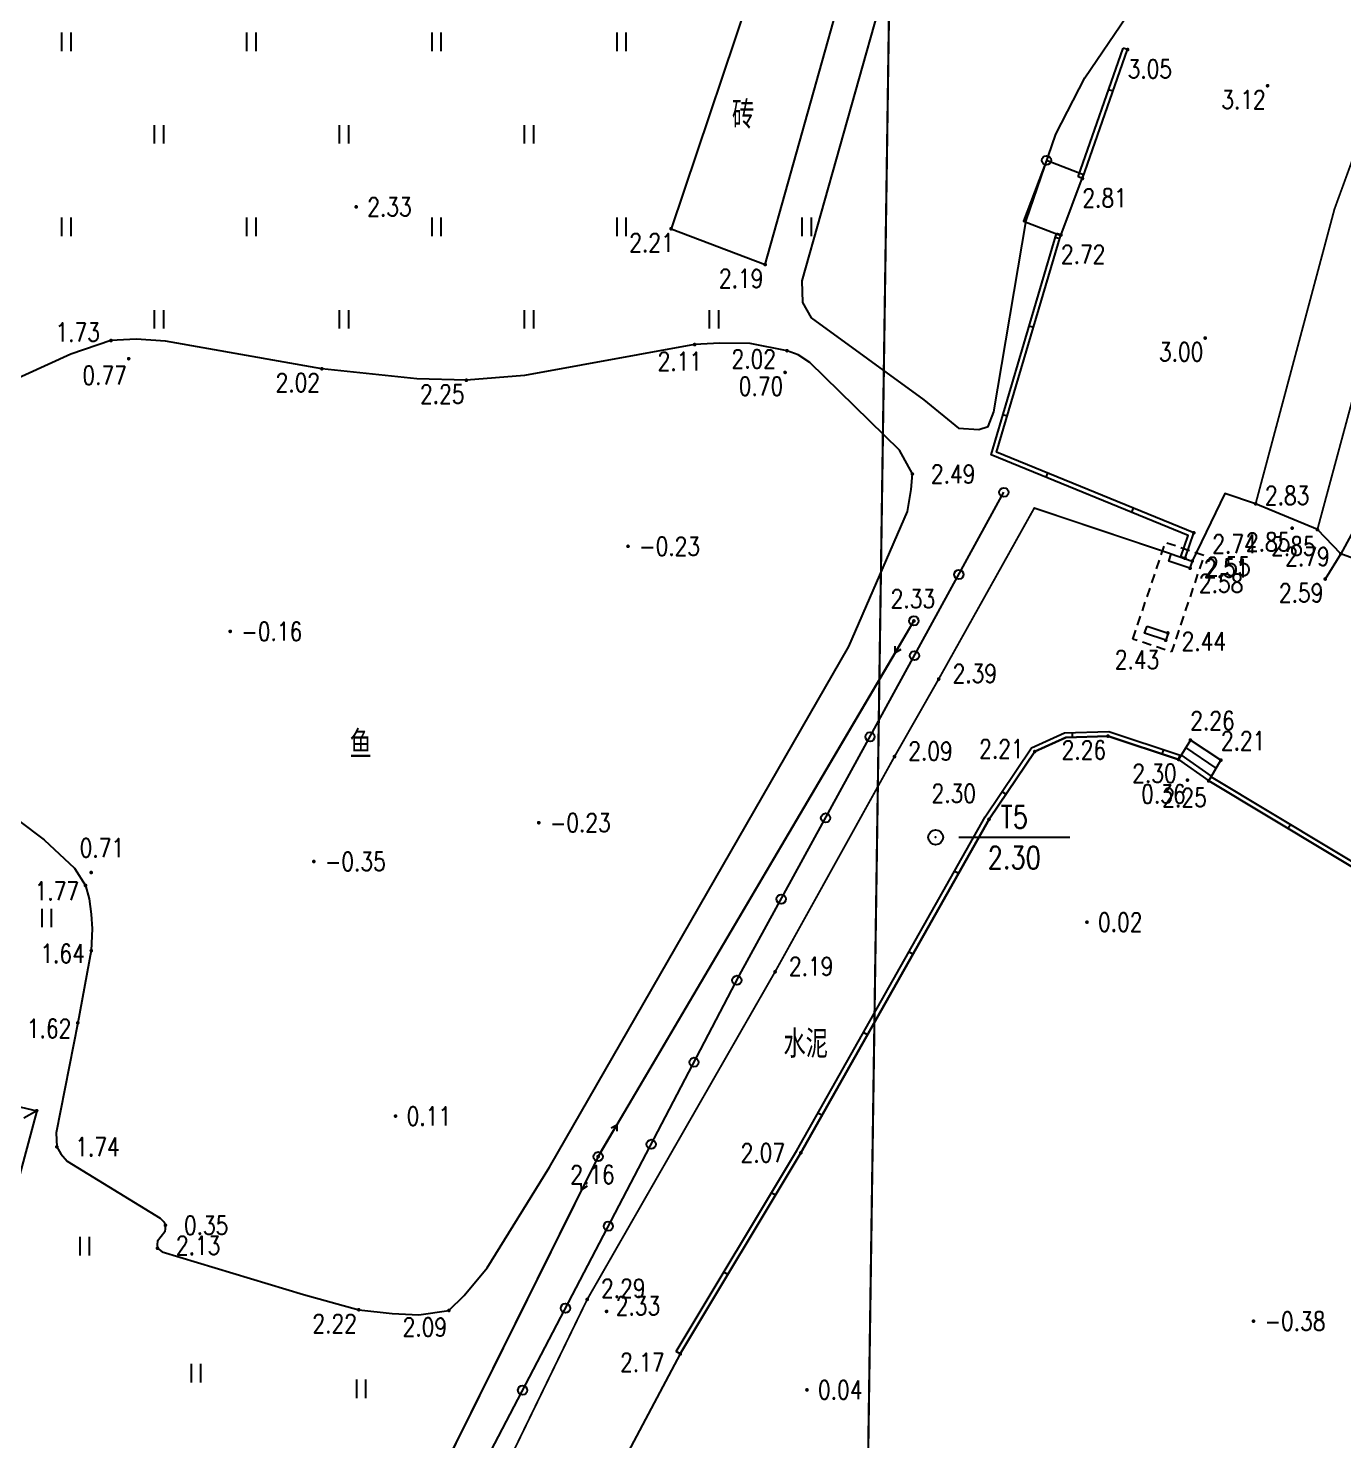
# Model space of a CAD drawing. Extents: x 500064 to 501389, y 2542464 to 2545400.
# Drawn here: x 500746.4 to 500817.5, y 2544256.6 to 2544332.9 of the extents above; entities that cross this region are included whole.
import ezdxf
from ezdxf.enums import TextEntityAlignment as Align

# ---------------------------------------------------------------- set-up
doc = ezdxf.new("R2010")
doc.units = 0
doc.header["$LTSCALE"] = 0.5
doc.linetypes.add('X14', pattern=[1.6, 1, -0.6])
doc.linetypes.add('X2', pattern=[10, 8, -2])
doc.layers.get('0').update_dxf_attribs({"linetype": 'CONTINUOUS', "lineweight": 5})
doc.layers.add('GCD', color=8, linetype='CONTINUOUS')
doc.layers.add('地形图', color=8, linetype='CONTINUOUS')
doc.styles.add('HZ', font='romans.shx', dxfattribs={"width": 0.8, "bigfont": 'hztxt.shx'})
doc.linetypes.add('10421', pattern='A,2,[150,AAA.SHX,S=1,R=0,X=0,Y=1],1e-11', length=2)
doc.linetypes.add('10422', pattern='A,2,[150,AAA.SHX,S=1,R=0,X=0,Y=1],2,[177,AAA.SHX,S=1,R=0,X=0,Y=0.8],1e-09', length=4)
doc.linetypes.add('1161', pattern='A,0,[149,AAA.SHX,S=0.15,R=0,X=0,Y=0],-1.6', length=1.6)

# ---------------------------------------------------------------- blocks, each defined once
blk = doc.blocks.new('GC200')
at = {"linetype": 'Continuous', "const_width": 0.2, "flags": 128}
blk.add_lwpolyline([(-0.1, 0, 1), (0.1, 0, 1)], format="xyb", close=True, dxfattribs=at)
blk = doc.blocks.new('gc117')
blk.add_circle((0, 0), 0.8)
blk.add_point((0, 0))
blk = doc.blocks.new('gc170')
at = {"linetype": 'Continuous'}
blk.add_circle((0, 0), 0.5, dxfattribs=at)
blk = doc.blocks.new('gc121')
for p, q in [((-0.5, -1), (-0.5, 1)), ((0.5, -1), (0.5, 1))]:
    blk.add_line(p, q)
blk = doc.blocks.new('gc013b')
at = {"linetype": 'Continuous'}
blk.add_line((0.5, 0), (4, 0), dxfattribs=at)
at = {"linetype": 'Continuous', "flags": 128}
blk.add_lwpolyline([(3.39, 0.35), (4, 0), (3.39, -0.35)], dxfattribs=at)

msp = doc.modelspace()

# ---------------------------------------------------------------- linework, layer by layer
at = {"layer": '地形图', "color": 1, "linetype": 'Continuous'}
msp.add_line((500790.78, 2544186.224), (500795.428, 2544508.137), dxfattribs=at)
at = {"layer": '地形图', "linetype": 'Continuous'}
for p, q in [((500805.798, 2544331.799), (500805.562, 2544331.882)), ((500805.009, 2544329.547), (500804.773, 2544329.629)), ((500803.356, 2544324.828), (500803.12, 2544324.911)), ((500802.192, 2544321.777), (500801.952, 2544321.848)), ((500802.131, 2544321.57), (500801.891, 2544321.641)), ((500800.713, 2544316.775), (500800.473, 2544316.846)), ((500799.295, 2544311.98), (500799.055, 2544312.051)), ((500801.465, 2544308.909), (500801.371, 2544308.678)), ((500806.094, 2544307.019), (500806, 2544306.787)), ((500808.901, 2544304.302), (500808.665, 2544304.383)), ((500793.233, 2544299.193), (500778.199, 2544273.685)), ((500802.825, 2544294.634), (500802.817, 2544294.884)), ((500809.188, 2544294.477), (500808.553, 2544293.427)), ((500810.84, 2544293.389), (500809.188, 2544294.477)), ((500807.667, 2544293.721), (500807.746, 2544293.958)), ((500808.553, 2544293.427), (500808.632, 2544293.664)), ((500810.331, 2544292.528), (500808.7, 2544293.67)), ((500810.586, 2544292.959), (500808.944, 2544294.073)), ((500810.178, 2544292.269), (500810.84, 2544293.389)), ((500810.178, 2544292.269), (500810.307, 2544292.483)), ((500799.219, 2544291.545), (500799.012, 2544291.685)), ((500814.464, 2544289.694), (500814.593, 2544289.908)), ((500796.673, 2544289.22), (500802.673, 2544289.22)), ((500796.651, 2544287.259), (500796.434, 2544287.382)), ((500794.195, 2544282.904), (500793.977, 2544283.027)), ((500791.738, 2544278.549), (500791.521, 2544278.672)), ((500746.844, 2544274.443), (500746.158, 2544274.032)), ((500789.282, 2544274.194), (500789.064, 2544274.317)), ((500776.294, 2544270.171), (500769.101, 2544255.688)), ((500786.764, 2544269.875), (500786.55, 2544270.003)), ((500784.194, 2544265.586), (500783.98, 2544265.714)), ((500781.624, 2544261.297), (500781.41, 2544261.426))]:
    msp.add_line(p, q, dxfattribs=at)
at = {"layer": '地形图', "color": 1, "linetype": 'Continuous', "flags": 128}
msp.add_lwpolyline([(500790.755, 2544184.474), (500795.453, 2544509.887)], dxfattribs=at)
at = {"layer": '地形图', "linetype": '10421', "flags": 128}
for points, elevation in [([(500862.838, 2544383.764), (500849.873, 2544390.808), (500846.912, 2544392.003), (500842.435, 2544393.883), (500835.403, 2544396.489), (500825.81, 2544400.481), (500824.724, 2544400.999), (500823.871, 2544401.529), (500818.49, 2544405.717), (500817.006, 2544406.688), (500815.89, 2544407.249), (500809.774, 2544409.971), (500809.046, 2544410.1), (500808.301, 2544409.864), (500798.477, 2544400.156), (500787.89, 2544390.853), (500778.257, 2544382.405), (500775.173, 2544378.497), (500773.533, 2544375.484), (500772.246, 2544372.09), (500769.999, 2544365.918), (500769.488, 2544362.749), (500769.488, 2544362.749), (500769.295, 2544359.961), (500770.766, 2544350.915), (500771.216, 2544349.569), (500771.6, 2544348.604), (500772.591, 2544347.544), (500774.264, 2544346.135), (500779.556, 2544342.391), (500782.14, 2544340.686), (500791.823, 2544336.314), (500792.144, 2544335.952), (500792.361, 2544335.45), (500792.415, 2544334.807), (500792.291, 2544333.852), (500788.186, 2544319.304), (500788.225, 2544318.119), (500788.69, 2544317.289), (500794.793, 2544312.859), (500796.661, 2544311.334), (500797.758, 2544311.271), (500798.257, 2544311.43), (500798.573, 2544312.214), (500800.317, 2544322.567), (500801.915, 2544327.216), (500803.487, 2544330.264), (500805.737, 2544333.583), (500810.47, 2544342.214), (500812.261, 2544345.879), (500816.075, 2544354.173), (500816.626, 2544354.829), (500817.243, 2544355.253), (500817.843, 2544355.272), (500818.449, 2544355.084), (500821.652, 2544353.077), (500822.948, 2544352.146), (500824.781, 2544350.778), (500829.43, 2544346.803), (500830.76, 2544346.134), (500832.047, 2544346.373), (500833.135, 2544347.072), (500834.942, 2544348.807), (500842.144, 2544356.272), (500843.276, 2544357.582), (500843.495, 2544358.056), (500843.632, 2544358.703), (500843.678, 2544359.499), (500843.244, 2544360.556), (500842.881, 2544361.615), (500843.064, 2544362.655), (500844.286, 2544363.97), (500845.886, 2544365.64), (500847.142, 2544366.099), (500852.175, 2544367.081), (500856.478, 2544368.293), (500859.066, 2544369.285), (500864.395, 2544371.777), (500866.668, 2544373.947), (500867.522, 2544378.827), (500866.35, 2544381.545), (500864.57, 2544383.045)], 1.608), ([(500794.166, 2544308.858), (500793.474, 2544310.152), (500788.617, 2544314.888), (500787.996, 2544315.299), (500787.392, 2544315.522), (500785.404, 2544315.911), (500783.764, 2544315.928), (500782.399, 2544315.851), (500773.205, 2544314.178), (500770.064, 2544313.924), (500767.382, 2544314.008), (500762.255, 2544314.546), (500753.797, 2544316.043), (500752.228, 2544316.146), (500750.86, 2544316.069), (500748.69, 2544315.339), (500738.035, 2544310.482), (500736.376, 2544309.4), (500734.944, 2544308.9), (500733.932, 2544308.058), (500733.523, 2544306.839), (500733.726, 2544305.309), (500734.049, 2544303.965), (500734.96, 2544302.132), (500737.754, 2544296.978), (500739.5, 2544294.697), (500740.741, 2544293.239), (500741.505, 2544292.64), (500744.896, 2544290.803), (500745.862, 2544290.134), (500747.253, 2544289.086), (500748.892, 2544287.557), (500749.484, 2544286.617), (500749.688, 2544285.893), (500749.787, 2544285.067), (500749.837, 2544284.269), (500749.796, 2544283.095), (500749.061, 2544279.188), (500747.9, 2544273.245), (500747.933, 2544272.493), (500748.146, 2544272.107), (500748.497, 2544271.717), (500753.518, 2544268.632), (500753.716, 2544268.445), (500753.799, 2544268.25), (500753.774, 2544267.901), (500753.375, 2544267.401), (500753.354, 2544267.211), (500753.37, 2544267.01), (500753.623, 2544266.822), (500761.261, 2544264.504), (500764.247, 2544263.687), (500766.062, 2544263.477), (500767.491, 2544263.419), (500769.122, 2544263.649), (500769.938, 2544264.462), (500771.183, 2544265.955), (500774.557, 2544271.388), (500790.732, 2544299.541), (500793.908, 2544306.822), (500794.102, 2544308.015)], 2.492)]:
    msp.add_lwpolyline(points, close=True, dxfattribs=dict(at, elevation=elevation))
at = {"layer": '地形图', "linetype": 'X2', "const_width": 0.1, "flags": 128}
msp.add_lwpolyline([(500812.715, 2544307.248), (500816.975, 2544323.172), (500818.562, 2544327.534), (500820.422, 2544331.384), (500821.883, 2544333.293), (500824.082, 2544335.632), (500825.702, 2544336.911), (500827.778, 2544338.094), (500830.845, 2544339.502)], dxfattribs=at)
at = {"layer": '地形图', "linetype": 'Continuous', "flags": 128}
for points, elevation in [([(500790.373, 2544335.016), (500785.98, 2544336.533), (500781.124, 2544322.113), (500786.21, 2544320.176)], 1.925), ([(500806.849, 2544300.64), (500807.986, 2544300.258), (500807.856, 2544299.87), (500806.718, 2544300.252)], 2.43), ([(500746.844, 2544274.443), (500745.245, 2544268.453), (500739.529, 2544270.181), (500741.097, 2544275.789)], 1.766)]:
    msp.add_lwpolyline(points, close=True, dxfattribs=dict(at, elevation=elevation))
at = {"layer": '地形图', "linetype": 'Continuous', "const_width": 0.1, "elevation": 2.849, "flags": 128}
msp.add_lwpolyline([(500816.053, 2544305.853), (500820.432, 2544322.079), (500821.903, 2544326.123), (500823.523, 2544329.476), (500824.648, 2544330.946), (500826.537, 2544332.955), (500827.732, 2544333.899), (500829.434, 2544334.869), (500832.356, 2544336.21)], dxfattribs=at)
at = {"layer": '地形图', "linetype": 'Continuous', "flags": 128}
for points in [[(500803.12, 2544324.911), (500805.562, 2544331.882)], [(500808.665, 2544304.383), (500809.062, 2544305.537), (500798.415, 2544309.885), (500801.952, 2544321.848)], [(500752.266, 2544219.449), (500784.829, 2544281.778), (500799.113, 2544307.868)], [(500794.248, 2544300.916), (500777.184, 2544271.962), (500768.211, 2544253.897), (500751.881, 2544220.69)], [(500781.41, 2544261.426), (500787.92, 2544272.289), (500798.094, 2544290.326), (500800.608, 2544294.049), (500802.395, 2544294.871), (500804.775, 2544294.943), (500808.632, 2544293.664)], [(500781.624, 2544261.297), (500788.136, 2544272.163), (500798.307, 2544290.194), (500800.776, 2544293.851), (500802.453, 2544294.623), (500804.738, 2544294.692), (500808.553, 2544293.427)], [(500810.178, 2544292.269), (500823.183, 2544284.456), (500844.589, 2544271.676)], [(500810.307, 2544292.483), (500823.311, 2544284.67), (500844.717, 2544271.891)]]:
    msp.add_lwpolyline(points, dxfattribs=at)
for points, elevation in [([(500803.356, 2544324.828), (500805.798, 2544331.799)], 2.809), ([(500808.901, 2544304.302), (500809.375, 2544305.679), (500798.718, 2544310.031), (500802.192, 2544321.777)], 2.576)]:
    msp.add_lwpolyline(points, dxfattribs=dict(at, elevation=elevation))
at = {"layer": '地形图', "linetype": 'Continuous'}
msp.add_lwpolyline([(500801.41, 2544325.81), (500800.17, 2544322.53), (500802.18, 2544321.74), (500803.42, 2544325.02)], close=True, dxfattribs=at)
at = {"layer": '地形图', "linetype": '1161', "flags": 128}
msp.add_lwpolyline([(500823.451, 2544315.799), (500817.319, 2544304.547), (500816.053, 2544305.853), (500812.715, 2544307.248), (500811.046, 2544307.808), (500809.293, 2544304.154)], dxfattribs=at)
at = {"layer": '地形图', "linetype": 'Continuous', "const_width": 0.1, "flags": 128}
for points in [[(500795.588, 2544297.774), (500800.754, 2544307.018), (500808.155, 2544304.536)], [(500696.807, 2544207.731), (500724.694, 2544206.072), (500742.489, 2544205.023), (500743.923, 2544206.103), (500745.161, 2544207.557), (500752.359, 2544218.178), (500763.399, 2544237.074), (500776.595, 2544264.245), (500786.745, 2544281.949), (500793.199, 2544293.581), (500795.588, 2544297.774)]]:
    msp.add_lwpolyline(points, dxfattribs=at)
at = {"layer": '地形图', "linetype": 'X14', "flags": 128}
msp.add_lwpolyline([(500806.085, 2544299.937), (500807.84, 2544305.169), (500809.926, 2544304.469), (500808.171, 2544299.237)], close=True, dxfattribs=at)
at = {"layer": '地形图', "linetype": 'Continuous', "flags": 128}
for points in [[(500808.155, 2544304.536), (500809.293, 2544304.154), (500809.163, 2544303.766), (500808.025, 2544304.147)], [(500810.178, 2544292.269), (500810.84, 2544293.389), (500809.188, 2544294.477), (500808.553, 2544293.427)]]:
    msp.add_lwpolyline(points, close=True, dxfattribs=at)
at = {"layer": '地形图', "linetype": '10422', "flags": 128}
msp.add_lwpolyline([(500830.258, 2544291.497), (500833.619, 2544297.981), (500829.379, 2544299.8), (500823.196, 2544302.369), (500817.319, 2544304.547), (500816.475, 2544303.181)], dxfattribs=at)
at = {"layer": '地形图', "linetype": '10421', "flags": 128}
for points in [[(500808.553, 2544293.427), (500804.738, 2544294.692), (500802.453, 2544294.623), (500800.776, 2544293.851), (500798.307, 2544290.194), (500788.136, 2544272.163), (500781.624, 2544261.297), (500770.485, 2544240.309), (500763.73, 2544227.17), (500762.666, 2544225.426)], [(500844.496, 2544271.496), (500844.589, 2544271.676), (500823.183, 2544284.456), (500810.178, 2544292.269)]]:
    msp.add_lwpolyline(points, dxfattribs=at)
at = {"layer": '地形图'}
msp.add_circle((500801.41, 2544325.81), 0.25, dxfattribs=at)

# ---------------------------------------------------------------- block references
at = {"layer": '地形图', "linetype": 'Continuous', "xscale": 0.5, "yscale": 0.5}
for name, p in [('gc121', (500748.458, 2544332.215)), ('gc121', (500758.458, 2544332.215)), ('gc121', (500768.458, 2544332.215)), ('gc121', (500778.458, 2544332.215)), ('gc121', (500753.458, 2544327.215)), ('gc121', (500763.458, 2544327.215)), ('gc121', (500773.458, 2544327.215)), ('gc121', (500748.458, 2544322.215)), ('gc121', (500758.458, 2544322.215)), ('gc121', (500768.458, 2544322.215)), ('gc121', (500778.458, 2544322.215)), ('gc121', (500788.458, 2544322.215)), ('gc121', (500753.458, 2544317.215)), ('gc121', (500763.458, 2544317.215)), ('gc121', (500773.458, 2544317.215)), ('gc121', (500783.458, 2544317.215)), ('gc170', (500794.248, 2544300.916)), ('gc117', (500795.423, 2544289.22, 2.297)), ('gc121', (500747.387, 2544284.857)), ('gc170', (500777.184, 2544271.962)), ('gc121', (500749.444, 2544267.118)), ('gc121', (500755.463, 2544260.261)), ('gc121', (500764.39, 2544259.412))]:
    msp.add_blockref(name, p, dxfattribs=at)
at = {"layer": '地形图', "linetype": 'Continuous'}
ref = msp.add_blockref('GC200', (500805.798, 2544331.799, 3.052), dxfattribs=dict(at, xscale=0.5, yscale=0.5, zscale=0.5))
ref.add_attrib('height', '3.05', dxfattribs={"layer": 'GCD', "linetype": 'Continuous', "height": 1, "style": 'HZ', "width": 0.8}).set_placement((500805.798, 2544330.749, 3.05), align=Align.MIDDLE_LEFT)
ref = msp.add_blockref('GC200', (500813.362, 2544329.843, 3.123), dxfattribs=dict(at, xscale=0.5, yscale=0.5, zscale=0.5))
ref.add_attrib('height', '3.12', dxfattribs={"layer": 'GCD', "linetype": 'Continuous', "height": 1, "style": 'HZ', "width": 0.8}).set_placement((500810.862, 2544329.093, 3.12), align=Align.MIDDLE_LEFT)
ref = msp.add_blockref('GC200', (500803.356, 2544324.828, 2.809), dxfattribs=dict(at, xscale=0.5, yscale=0.5, zscale=0.5))
ref.add_attrib('height', '2.81', dxfattribs={"layer": 'GCD', "linetype": 'Continuous', "height": 1, "style": 'HZ', "width": 0.8}).set_placement((500803.356, 2544323.778, 2.81), align=Align.MIDDLE_LEFT)
ref = msp.add_blockref('GC200', (500764.112, 2544323.296, 2.33), dxfattribs=dict(at, xscale=0.5, yscale=0.5, zscale=0.5))
ref.add_attrib('height', '2.33', dxfattribs={"layer": 'GCD', "linetype": 'Continuous', "height": 1, "style": 'HZ', "width": 0.8}).set_placement((500764.712, 2544323.296, 2.33), align=Align.MIDDLE_LEFT)
ref = msp.add_blockref('GC200', (500781.124, 2544322.113, 2.207), dxfattribs=dict(at, xscale=0.5, yscale=0.5, zscale=0.5))
ref.add_attrib('height', '2.21', dxfattribs={"layer": 'GCD', "linetype": 'Continuous', "height": 1, "style": 'HZ', "width": 0.8}).set_placement((500778.874, 2544321.363, 2.21), align=Align.MIDDLE_LEFT)
ref = msp.add_blockref('GC200', (500802.192, 2544321.777, 2.723), dxfattribs=dict(at, xscale=0.5, yscale=0.5, zscale=0.5))
ref.add_attrib('height', '2.72', dxfattribs={"layer": 'GCD', "linetype": 'Continuous', "height": 1, "style": 'HZ', "width": 0.8}).set_placement((500802.192, 2544320.727, 2.72), align=Align.MIDDLE_LEFT)
ref = msp.add_blockref('GC200', (500786.21, 2544320.176, 2.19), dxfattribs=dict(at, xscale=0.5, yscale=0.5, zscale=0.5))
ref.add_attrib('height', '2.19', dxfattribs={"layer": 'GCD', "linetype": 'Continuous', "height": 1, "style": 'HZ', "width": 0.8}).set_placement((500783.71, 2544319.426, 2.19), align=Align.MIDDLE_LEFT)
ref = msp.add_blockref('GC200', (500750.86, 2544316.069, 1.726), dxfattribs=dict(at, xscale=0.5, yscale=0.5, zscale=0.5))
ref.add_attrib('height', '1.73', dxfattribs={"layer": 'GCD', "linetype": 'Continuous', "height": 1, "style": 'HZ', "width": 0.8}).set_placement((500747.86, 2544316.519, 1.73), align=Align.MIDDLE_LEFT)
ref = msp.add_blockref('GC200', (500782.399, 2544315.851, 2.111), dxfattribs=dict(at, xscale=0.5, yscale=0.5, zscale=0.5))
ref.add_attrib('height', '2.11', dxfattribs={"layer": 'GCD', "linetype": 'Continuous', "height": 1, "style": 'HZ', "width": 0.8}).set_placement((500780.399, 2544314.951, 2.11), align=Align.MIDDLE_LEFT)
ref = msp.add_blockref('GC200', (500787.392, 2544315.522, 2.023), dxfattribs=dict(at, xscale=0.5, yscale=0.5, zscale=0.5))
ref.add_attrib('height', '2.02', dxfattribs={"layer": 'GCD', "linetype": 'Continuous', "height": 1, "style": 'HZ', "width": 0.8}).set_placement((500784.392, 2544315.072, 2.02), align=Align.MIDDLE_LEFT)
ref = msp.add_blockref('GC200', (500809.989, 2544316.206, 2.996), dxfattribs=dict(at, xscale=0.5, yscale=0.5, zscale=0.5))
ref.add_attrib('height', '3.00', dxfattribs={"layer": 'GCD', "linetype": 'Continuous', "height": 1, "style": 'HZ', "width": 0.8}).set_placement((500807.489, 2544315.456, 3), align=Align.MIDDLE_LEFT)
ref = msp.add_blockref('GC200', (500751.817, 2544315.09, 0.768), dxfattribs=dict(at, xscale=0.5, yscale=0.5, zscale=0.5))
ref.add_attrib('height', '0.77', dxfattribs={"layer": 'GCD', "linetype": 'Continuous', "height": 1, "style": 'HZ', "width": 0.8}).set_placement((500749.317, 2544314.19, 0.77), align=Align.MIDDLE_LEFT)
ref = msp.add_blockref('GC200', (500762.255, 2544314.546, 2.024), dxfattribs=dict(at, xscale=0.5, yscale=0.5, zscale=0.5))
ref.add_attrib('height', '2.02', dxfattribs={"layer": 'GCD', "linetype": 'Continuous', "height": 1, "style": 'HZ', "width": 0.8}).set_placement((500759.755, 2544313.796, 2.02), align=Align.MIDDLE_LEFT)
ref = msp.add_blockref('GC200', (500787.285, 2544314.349, 0.701), dxfattribs=dict(at, xscale=0.5, yscale=0.5, zscale=0.5))
ref.add_attrib('height', '0.70', dxfattribs={"layer": 'GCD', "linetype": 'Continuous', "height": 1, "style": 'HZ', "width": 0.8}).set_placement((500784.785, 2544313.599, 0.7), align=Align.MIDDLE_LEFT)
ref = msp.add_blockref('GC200', (500770.064, 2544313.924, 2.251), dxfattribs=dict(at, xscale=0.5, yscale=0.5, zscale=0.5))
ref.add_attrib('height', '2.25', dxfattribs={"layer": 'GCD', "linetype": 'Continuous', "height": 1, "style": 'HZ', "width": 0.8}).set_placement((500767.564, 2544313.174, 2.25), align=Align.MIDDLE_LEFT)
ref = msp.add_blockref('GC200', (500794.166, 2544308.858, 2.492), dxfattribs=dict(at, xscale=0.5, yscale=0.5, zscale=0.5))
ref.add_attrib('height', '2.49', dxfattribs={"layer": 'GCD', "linetype": 'Continuous', "height": 1, "style": 'HZ', "width": 0.8}).set_placement((500795.166, 2544308.858, 2.49), align=Align.MIDDLE_LEFT)
at = {"layer": '地形图', "linetype": 'Continuous', "yscale": 0.5}
for name, p, xscale, rotation in [('gc170', (500799.113, 2544307.868), 0.500000000160694, 61.298919738154), ('gc170', (500796.68, 2544303.424), 0.500000000160694, 61.298919738154), ('gc013b', (500794.248, 2544300.916), 0.5000000000086261, 239.4870873483448), ('gc170', (500794.279, 2544299.038), 0.500000000160694, 61.298919738154), ('gc170', (500791.878, 2544294.653), 0.500000000160694, 61.298919738154), ('gc170', (500789.477, 2544290.267), 0.500000000160694, 61.298919738154), ('gc170', (500787.075, 2544285.881), 0.500000000160694, 61.298919738154), ('gc170', (500784.68, 2544281.493), 0.4999999998655953, 62.41575438591452), ('gc170', (500782.364, 2544277.061), 0.4999999998655953, 62.41575438591452), ('gc013b', (500777.184, 2544271.962), 0.5000000000086261, 59.48708734834478), ('gc170', (500780.049, 2544272.629), 0.4999999998655953, 62.41575438591452), ('gc013b', (500777.184, 2544271.962), 0.4999999998109269, 243.5861179600119), ('gc170', (500777.734, 2544268.198), 0.4999999998655953, 62.41575438591452), ('gc170', (500775.419, 2544263.766), 0.4999999998655953, 62.41575438591452), ('gc170', (500773.103, 2544259.334), 0.4999999998655953, 62.41575438591452)]:
    msp.add_blockref(name, p, dxfattribs=dict(at, xscale=xscale, rotation=rotation))
at = {"layer": '地形图', "linetype": 'Continuous'}
ref = msp.add_blockref('GC200', (500812.715, 2544307.248, 2.829), dxfattribs=dict(at, xscale=0.5, yscale=0.5, zscale=0.5))
ref.add_attrib('height', '2.83', dxfattribs={"layer": 'GCD', "linetype": 'Continuous', "height": 1, "style": 'HZ', "width": 0.8}).set_placement((500813.215, 2544307.698, 2.83), align=Align.MIDDLE_LEFT)
ref = msp.add_blockref('GC200', (500809.375, 2544305.679, 2.744), dxfattribs=dict(at, xscale=0.5, yscale=0.5, zscale=0.5))
ref.add_attrib('height', '2.74', dxfattribs={"layer": 'GCD', "linetype": 'Continuous', "height": 1, "style": 'HZ', "width": 0.8}).set_placement((500810.375, 2544305.079, 2.74), align=Align.MIDDLE_LEFT)
ref = msp.add_blockref('GC200', (500814.691, 2544305.93, 2.849), dxfattribs=dict(at, xscale=0.5, yscale=0.5, zscale=0.5))
ref.add_attrib('height', '2.85', dxfattribs={"layer": 'GCD', "linetype": 'Continuous', "height": 1, "style": 'HZ', "width": 0.8}).set_placement((500812.191, 2544305.18, 2.85), align=Align.MIDDLE_LEFT)
ref = msp.add_blockref('GC200', (500816.053, 2544305.853, 2.849), dxfattribs=dict(at, xscale=0.5, yscale=0.5, zscale=0.5))
ref.add_attrib('height', '2.85', dxfattribs={"layer": 'GCD', "linetype": 'Continuous', "height": 1, "style": 'HZ', "width": 0.8}).set_placement((500813.553, 2544304.953, 2.85), align=Align.MIDDLE_LEFT)
ref = msp.add_blockref('GC200', (500778.799, 2544304.949, -0.23), dxfattribs=dict(at, xscale=0.5, yscale=0.5, zscale=0.5))
ref.add_attrib('height', '-0.23', dxfattribs={"layer": 'GCD', "linetype": 'Continuous', "height": 1, "style": 'HZ', "width": 0.8}).set_placement((500779.399, 2544304.949, -0.23), align=Align.MIDDLE_LEFT)
ref = msp.add_blockref('GC200', (500808.901, 2544304.302, 2.576), dxfattribs=dict(at, xscale=0.5, yscale=0.5, zscale=0.5))
ref.add_attrib('height', '2.58', dxfattribs={"layer": 'GCD', "linetype": 'Continuous', "height": 1, "style": 'HZ', "width": 0.8}).set_placement((500809.651, 2544302.952, 2.58), align=Align.MIDDLE_LEFT)
ref = msp.add_blockref('GC200', (500809.174, 2544303.762, 2.514), dxfattribs=dict(at, xscale=0.5, yscale=0.5, zscale=0.5))
ref.add_attrib('height', '2.51', dxfattribs={"layer": 'GCD', "linetype": 'Continuous', "height": 1, "style": 'HZ', "width": 0.8}).set_placement((500809.924, 2544303.762, 2.51), align=Align.MIDDLE_LEFT)
ref = msp.add_blockref('GC200', (500809.293, 2544304.154, 2.55), dxfattribs=dict(at, xscale=0.5, yscale=0.5, zscale=0.5))
ref.add_attrib('height', '2.55', dxfattribs={"layer": 'GCD', "linetype": 'Continuous', "height": 1, "style": 'HZ', "width": 0.8}).set_placement((500810.043, 2544303.854, 2.55), align=Align.MIDDLE_LEFT)
ref = msp.add_blockref('GC200', (500817.319, 2544304.547, 2.785), dxfattribs=dict(at, xscale=0.5, yscale=0.5, zscale=0.5))
ref.add_attrib('height', '2.79', dxfattribs={"layer": 'GCD', "linetype": 'Continuous', "height": 1, "style": 'HZ', "width": 0.8}).set_placement((500814.319, 2544304.397, 2.79), align=Align.MIDDLE_LEFT)
ref = msp.add_blockref('GC200', (500794.248, 2544300.916, 2.328), dxfattribs=dict(at, xscale=0.5, yscale=0.5, zscale=0.5))
ref.add_attrib('height', '2.33', dxfattribs={"layer": 'GCD', "linetype": 'Continuous', "height": 1, "style": 'HZ', "width": 0.8}).set_placement((500792.998, 2544302.116, 2.33), align=Align.MIDDLE_LEFT)
ref = msp.add_blockref('GC200', (500816.475, 2544303.181, 2.587), dxfattribs=dict(at, xscale=0.5, yscale=0.5, zscale=0.5))
ref.add_attrib('height', '2.59', dxfattribs={"layer": 'GCD', "linetype": 'Continuous', "height": 1, "style": 'HZ', "width": 0.8}).set_placement((500813.975, 2544302.431, 2.59), align=Align.MIDDLE_LEFT)
ref = msp.add_blockref('GC200', (500757.302, 2544300.351, -0.16), dxfattribs=dict(at, xscale=0.5, yscale=0.5, zscale=0.5))
ref.add_attrib('height', '-0.16', dxfattribs={"layer": 'GCD', "linetype": 'Continuous', "height": 1, "style": 'HZ', "width": 0.8}).set_placement((500757.902, 2544300.351, -0.16), align=Align.MIDDLE_LEFT)
ref = msp.add_blockref('GC200', (500807.97, 2544300.266, 2.437), dxfattribs=dict(at, xscale=0.5, yscale=0.5, zscale=0.5))
ref.add_attrib('height', '2.44', dxfattribs={"layer": 'GCD', "linetype": 'Continuous', "height": 1, "style": 'HZ', "width": 0.8}).set_placement((500808.72, 2544299.816, 2.44), align=Align.MIDDLE_LEFT)
ref = msp.add_blockref('GC200', (500807.856, 2544299.87, 2.43), dxfattribs=dict(at, xscale=0.5, yscale=0.5, zscale=0.5))
ref.add_attrib('height', '2.43', dxfattribs={"layer": 'GCD', "linetype": 'Continuous', "height": 1, "style": 'HZ', "width": 0.8}).set_placement((500805.106, 2544298.82, 2.43), align=Align.MIDDLE_LEFT)
ref = msp.add_blockref('GC200', (500795.588, 2544297.774, 2.391), dxfattribs=dict(at, xscale=0.5, yscale=0.5, zscale=0.5))
ref.add_attrib('height', '2.39', dxfattribs={"layer": 'GCD', "linetype": 'Continuous', "height": 1, "style": 'HZ', "width": 0.8}).set_placement((500796.338, 2544298.074, 2.39), align=Align.MIDDLE_LEFT)
ref = msp.add_blockref('GC200', (500809.188, 2544294.477, 2.255), dxfattribs=dict(at, xscale=0.5, yscale=0.5, zscale=0.5))
ref.add_attrib('height', '2.26', dxfattribs={"layer": 'GCD', "linetype": 'Continuous', "height": 1, "style": 'HZ', "width": 0.8}).set_placement((500809.188, 2544295.527, 2.26), align=Align.MIDDLE_LEFT)
ref = msp.add_blockref('GC200', (500793.199, 2544293.581, 2.093), dxfattribs=dict(at, xscale=0.5, yscale=0.5, zscale=0.5))
ref.add_attrib('height', '2.09', dxfattribs={"layer": 'GCD', "linetype": 'Continuous', "height": 1, "style": 'HZ', "width": 0.8}).set_placement((500793.949, 2544293.881, 2.09), align=Align.MIDDLE_LEFT)
ref = msp.add_blockref('GC200', (500800.776, 2544293.851, 2.209), dxfattribs=dict(at, xscale=0.5, yscale=0.5, zscale=0.5))
ref.add_attrib('height', '2.21', dxfattribs={"layer": 'GCD', "linetype": 'Continuous', "height": 1, "style": 'HZ', "width": 0.8}).set_placement((500797.776, 2544294.001, 2.21), align=Align.MIDDLE_LEFT)
ref = msp.add_blockref('GC200', (500804.738, 2544294.692, 2.255), dxfattribs=dict(at, xscale=0.5, yscale=0.5, zscale=0.5))
ref.add_attrib('height', '2.26', dxfattribs={"layer": 'GCD', "linetype": 'Continuous', "height": 1, "style": 'HZ', "width": 0.8}).set_placement((500802.238, 2544293.942, 2.26), align=Align.MIDDLE_LEFT)
ref = msp.add_blockref('GC200', (500810.84, 2544293.389, 2.207), dxfattribs=dict(at, xscale=0.5, yscale=0.5, zscale=0.5))
ref.add_attrib('height', '2.21', dxfattribs={"layer": 'GCD', "linetype": 'Continuous', "height": 1, "style": 'HZ', "width": 0.8}).set_placement((500810.84, 2544294.439, 2.21), align=Align.MIDDLE_LEFT)
ref = msp.add_blockref('GC200', (500808.553, 2544293.427, 2.3), dxfattribs=dict(at, xscale=0.5, yscale=0.5, zscale=0.5))
ref.add_attrib('height', '2.30', dxfattribs={"layer": 'GCD', "linetype": 'Continuous', "height": 1, "style": 'HZ', "width": 0.8}).set_placement((500806.053, 2544292.677, 2.3), align=Align.MIDDLE_LEFT)
ref = msp.add_blockref('GC200', (500798.307, 2544290.194, 2.296), dxfattribs=dict(at, xscale=0.5, yscale=0.5, zscale=0.5))
ref.add_attrib('height', '2.30', dxfattribs={"layer": 'GCD', "linetype": 'Continuous', "height": 1, "style": 'HZ', "width": 0.8}).set_placement((500795.2, 2544291.594, 2.3), align=Align.MIDDLE_LEFT)
ref = msp.add_blockref('GC200', (500809.03, 2544292.312, 0.361), dxfattribs=dict(at, xscale=0.5, yscale=0.5, zscale=0.5))
ref.add_attrib('height', '0.36', dxfattribs={"layer": 'GCD', "linetype": 'Continuous', "height": 1, "style": 'HZ', "width": 0.8}).set_placement((500806.53, 2544291.562, 0.36), align=Align.MIDDLE_LEFT)
ref = msp.add_blockref('GC200', (500810.178, 2544292.269, 2.248), dxfattribs=dict(at, xscale=0.5, yscale=0.5, zscale=0.5))
ref.add_attrib('height', '2.25', dxfattribs={"layer": 'GCD', "linetype": 'Continuous', "height": 1, "style": 'HZ', "width": 0.8}).set_placement((500807.678, 2544291.369, 2.25), align=Align.MIDDLE_LEFT)
ref = msp.add_blockref('GC200', (500773.978, 2544290.01, -0.23), dxfattribs=dict(at, xscale=0.5, yscale=0.5, zscale=0.5))
ref.add_attrib('height', '-0.23', dxfattribs={"layer": 'GCD', "linetype": 'Continuous', "height": 1, "style": 'HZ', "width": 0.8}).set_placement((500774.578, 2544290.01, -0.23), align=Align.MIDDLE_LEFT)
ref = msp.add_blockref('GC200', (500749.789, 2544287.316, 0.708), dxfattribs=dict(at, xscale=0.5, yscale=0.5, zscale=0.5))
ref.add_attrib('height', '0.71', dxfattribs={"layer": 'GCD', "linetype": 'Continuous', "height": 1, "style": 'HZ', "width": 0.8}).set_placement((500749.166, 2544288.648, 0.71), align=Align.MIDDLE_LEFT)
ref = msp.add_blockref('GC200', (500761.82, 2544287.912, -0.35), dxfattribs=dict(at, xscale=0.5, yscale=0.5, zscale=0.5))
ref.add_attrib('height', '-0.35', dxfattribs={"layer": 'GCD', "linetype": 'Continuous', "height": 1, "style": 'HZ', "width": 0.8}).set_placement((500762.42, 2544287.912, -0.35), align=Align.MIDDLE_LEFT)
ref = msp.add_blockref('GC200', (500749.484, 2544286.617, 1.766), dxfattribs=dict(at, xscale=0.5, yscale=0.5, zscale=0.5))
ref.add_attrib('height', '1.77', dxfattribs={"layer": 'GCD', "linetype": 'Continuous', "height": 1, "style": 'HZ', "width": 0.8}).set_placement((500746.734, 2544286.317, 1.77), align=Align.MIDDLE_LEFT)
ref = msp.add_blockref('GC200', (500803.601, 2544284.634, 0.02), dxfattribs=dict(at, xscale=0.5, yscale=0.5, zscale=0.5))
ref.add_attrib('height', '0.02', dxfattribs={"layer": 'GCD', "linetype": 'Continuous', "height": 1, "style": 'HZ', "width": 0.8}).set_placement((500804.201, 2544284.634, 0.02), align=Align.MIDDLE_LEFT)
ref = msp.add_blockref('GC200', (500749.796, 2544283.095, 1.644), dxfattribs=dict(at, xscale=0.5, yscale=0.5, zscale=0.5))
ref.add_attrib('height', '1.64', dxfattribs={"layer": 'GCD', "linetype": 'Continuous', "height": 1, "style": 'HZ', "width": 0.8}).set_placement((500747.046, 2544282.945, 1.64), align=Align.MIDDLE_LEFT)
ref = msp.add_blockref('GC200', (500786.745, 2544281.949, 2.191), dxfattribs=dict(at, xscale=0.5, yscale=0.5, zscale=0.5))
ref.add_attrib('height', '2.19', dxfattribs={"layer": 'GCD', "linetype": 'Continuous', "height": 1, "style": 'HZ', "width": 0.8}).set_placement((500787.495, 2544282.249, 2.19), align=Align.MIDDLE_LEFT)
ref = msp.add_blockref('GC200', (500749.061, 2544279.188, 1.625), dxfattribs=dict(at, xscale=0.5, yscale=0.5, zscale=0.5))
ref.add_attrib('height', '1.62', dxfattribs={"layer": 'GCD', "linetype": 'Continuous', "height": 1, "style": 'HZ', "width": 0.8}).set_placement((500746.311, 2544278.888, 1.62), align=Align.MIDDLE_LEFT)
ref = msp.add_blockref('GC200', (500746.844, 2544274.443, 1.766), dxfattribs=dict(at, xscale=0.5, yscale=0.5, zscale=0.5))
ref.add_attrib('height', '1.77', dxfattribs={"layer": 'GCD', "linetype": 'Continuous', "height": 1, "style": 'HZ', "width": 0.8}).set_placement((500743.594, 2544273.393, 1.77), align=Align.MIDDLE_LEFT)
ref = msp.add_blockref('GC200', (500766.236, 2544274.153, 0.11), dxfattribs=dict(at, xscale=0.5, yscale=0.5, zscale=0.5))
ref.add_attrib('height', '0.11', dxfattribs={"layer": 'GCD', "linetype": 'Continuous', "height": 1, "style": 'HZ', "width": 0.8}).set_placement((500766.836, 2544274.153, 0.11), align=Align.MIDDLE_LEFT)
ref = msp.add_blockref('GC200', (500747.933, 2544272.493, 1.739), dxfattribs=dict(at, xscale=0.5, yscale=0.5, zscale=0.5))
ref.add_attrib('height', '1.74', dxfattribs={"layer": 'GCD', "linetype": 'Continuous', "height": 1, "style": 'HZ', "width": 0.8}).set_placement((500748.933, 2544272.493, 1.74), align=Align.MIDDLE_LEFT)
ref = msp.add_blockref('GC200', (500788.136, 2544272.163, 2.074), dxfattribs=dict(at, xscale=0.5, yscale=0.5, zscale=0.5))
ref.add_attrib('height', '2.07', dxfattribs={"layer": 'GCD', "linetype": 'Continuous', "height": 1, "style": 'HZ', "width": 0.8}).set_placement((500784.886, 2544272.163, 2.07), align=Align.MIDDLE_LEFT)
ref = msp.add_blockref('GC200', (500777.184, 2544271.962, 2.164), dxfattribs=dict(at, xscale=0.5, yscale=0.5, zscale=0.5))
ref.add_attrib('height', '2.16', dxfattribs={"layer": 'GCD', "linetype": 'Continuous', "height": 1, "style": 'HZ', "width": 0.8}).set_placement((500775.675, 2544270.991, 2.164), align=Align.MIDDLE_LEFT)
ref = msp.add_blockref('GC200', (500753.799, 2544268.25, 0.353), dxfattribs=dict(at, xscale=0.5, yscale=0.5, zscale=0.5))
ref.add_attrib('height', '0.35', dxfattribs={"layer": 'GCD', "linetype": 'Continuous', "height": 1, "style": 'HZ', "width": 0.8}).set_placement((500754.799, 2544268.25, 0.35), align=Align.MIDDLE_LEFT)
ref = msp.add_blockref('GC200', (500753.37, 2544267.01, 2.132), dxfattribs=dict(at, xscale=0.5, yscale=0.5, zscale=0.5))
ref.add_attrib('height', '2.13', dxfattribs={"layer": 'GCD', "linetype": 'Continuous', "height": 1, "style": 'HZ', "width": 0.8}).set_placement((500754.37, 2544267.16, 2.13), align=Align.MIDDLE_LEFT)
ref = msp.add_blockref('GC200', (500776.595, 2544264.245, 2.291), dxfattribs=dict(at, xscale=0.5, yscale=0.5, zscale=0.5))
ref.add_attrib('height', '2.29', dxfattribs={"layer": 'GCD', "linetype": 'Continuous', "height": 1, "style": 'HZ', "width": 0.8}).set_placement((500777.345, 2544264.845, 2.29), align=Align.MIDDLE_LEFT)
ref = msp.add_blockref('GC200', (500764.247, 2544263.687, 2.225), dxfattribs=dict(at, xscale=0.5, yscale=0.5, zscale=0.5))
ref.add_attrib('height', '2.22', dxfattribs={"layer": 'GCD', "linetype": 'Continuous', "height": 1, "style": 'HZ', "width": 0.8}).set_placement((500761.747, 2544262.937, 2.22), align=Align.MIDDLE_LEFT)
ref = msp.add_blockref('GC200', (500769.122, 2544263.649, 2.093), dxfattribs=dict(at, xscale=0.5, yscale=0.5, zscale=0.5))
ref.add_attrib('height', '2.09', dxfattribs={"layer": 'GCD', "linetype": 'Continuous', "height": 1, "style": 'HZ', "width": 0.8}).set_placement((500766.622, 2544262.749, 2.09), align=Align.MIDDLE_LEFT)
ref = msp.add_blockref('GC200', (500777.64, 2544263.597, 2.33), dxfattribs=dict(at, xscale=0.5, yscale=0.5, zscale=0.5))
ref.add_attrib('height', '2.33', dxfattribs={"layer": 'GCD', "linetype": 'Continuous', "height": 1, "style": 'HZ', "width": 0.8}).set_placement((500778.14, 2544263.897, 2.33), align=Align.MIDDLE_LEFT)
ref = msp.add_blockref('GC200', (500812.6, 2544263.066, -0.38), dxfattribs=dict(at, xscale=0.5, yscale=0.5, zscale=0.5))
ref.add_attrib('height', '-0.38', dxfattribs={"layer": 'GCD', "linetype": 'Continuous', "height": 1, "style": 'HZ', "width": 0.8}).set_placement((500813.2, 2544263.066, -0.38), align=Align.MIDDLE_LEFT)
ref = msp.add_blockref('GC200', (500781.624, 2544261.297, 2.167), dxfattribs=dict(at, xscale=0.5, yscale=0.5, zscale=0.5))
ref.add_attrib('height', '2.17', dxfattribs={"layer": 'GCD', "linetype": 'Continuous', "height": 1, "style": 'HZ', "width": 0.8}).set_placement((500778.374, 2544260.847, 2.17), align=Align.MIDDLE_LEFT)
ref = msp.add_blockref('GC200', (500788.47, 2544259.353, 0.04), dxfattribs=dict(at, xscale=0.5, yscale=0.5, zscale=0.5))
ref.add_attrib('height', '0.04', dxfattribs={"layer": 'GCD', "linetype": 'Continuous', "height": 1, "style": 'HZ', "width": 0.8}).set_placement((500789.07, 2544259.353, 0.04), align=Align.MIDDLE_LEFT)

# ---------------------------------------------------------------- texts
at = {"layer": '地形图', "linetype": 'Continuous', "style": 'HZ', "width": 0.8}
msp.add_text('砖', height=1.5, dxfattribs=at).set_placement((500785.617, 2544328.268), align=Align.MIDDLE_RIGHT)
at = {"layer": '地形图', "linetype": '10421', "style": 'HZ', "width": 0.8}
msp.add_text('鱼', height=1.5, dxfattribs=at).set_placement((500764.354, 2544294.315), align=Align.MIDDLE)
at = {"layer": '地形图', "linetype": 'Continuous', "style": 'HZ', "width": 0.8}
for s, height, p in [('T5', 1.2, (500799.673, 2544290.32)), ('2.30', 1.2, (500799.673, 2544288.12)), ('水泥', 1.5, (500788.403, 2544278.127))]:
    msp.add_text(s, height=height, dxfattribs=at).set_placement(p, align=Align.MIDDLE)

doc.saveas('drawing.dxf')
